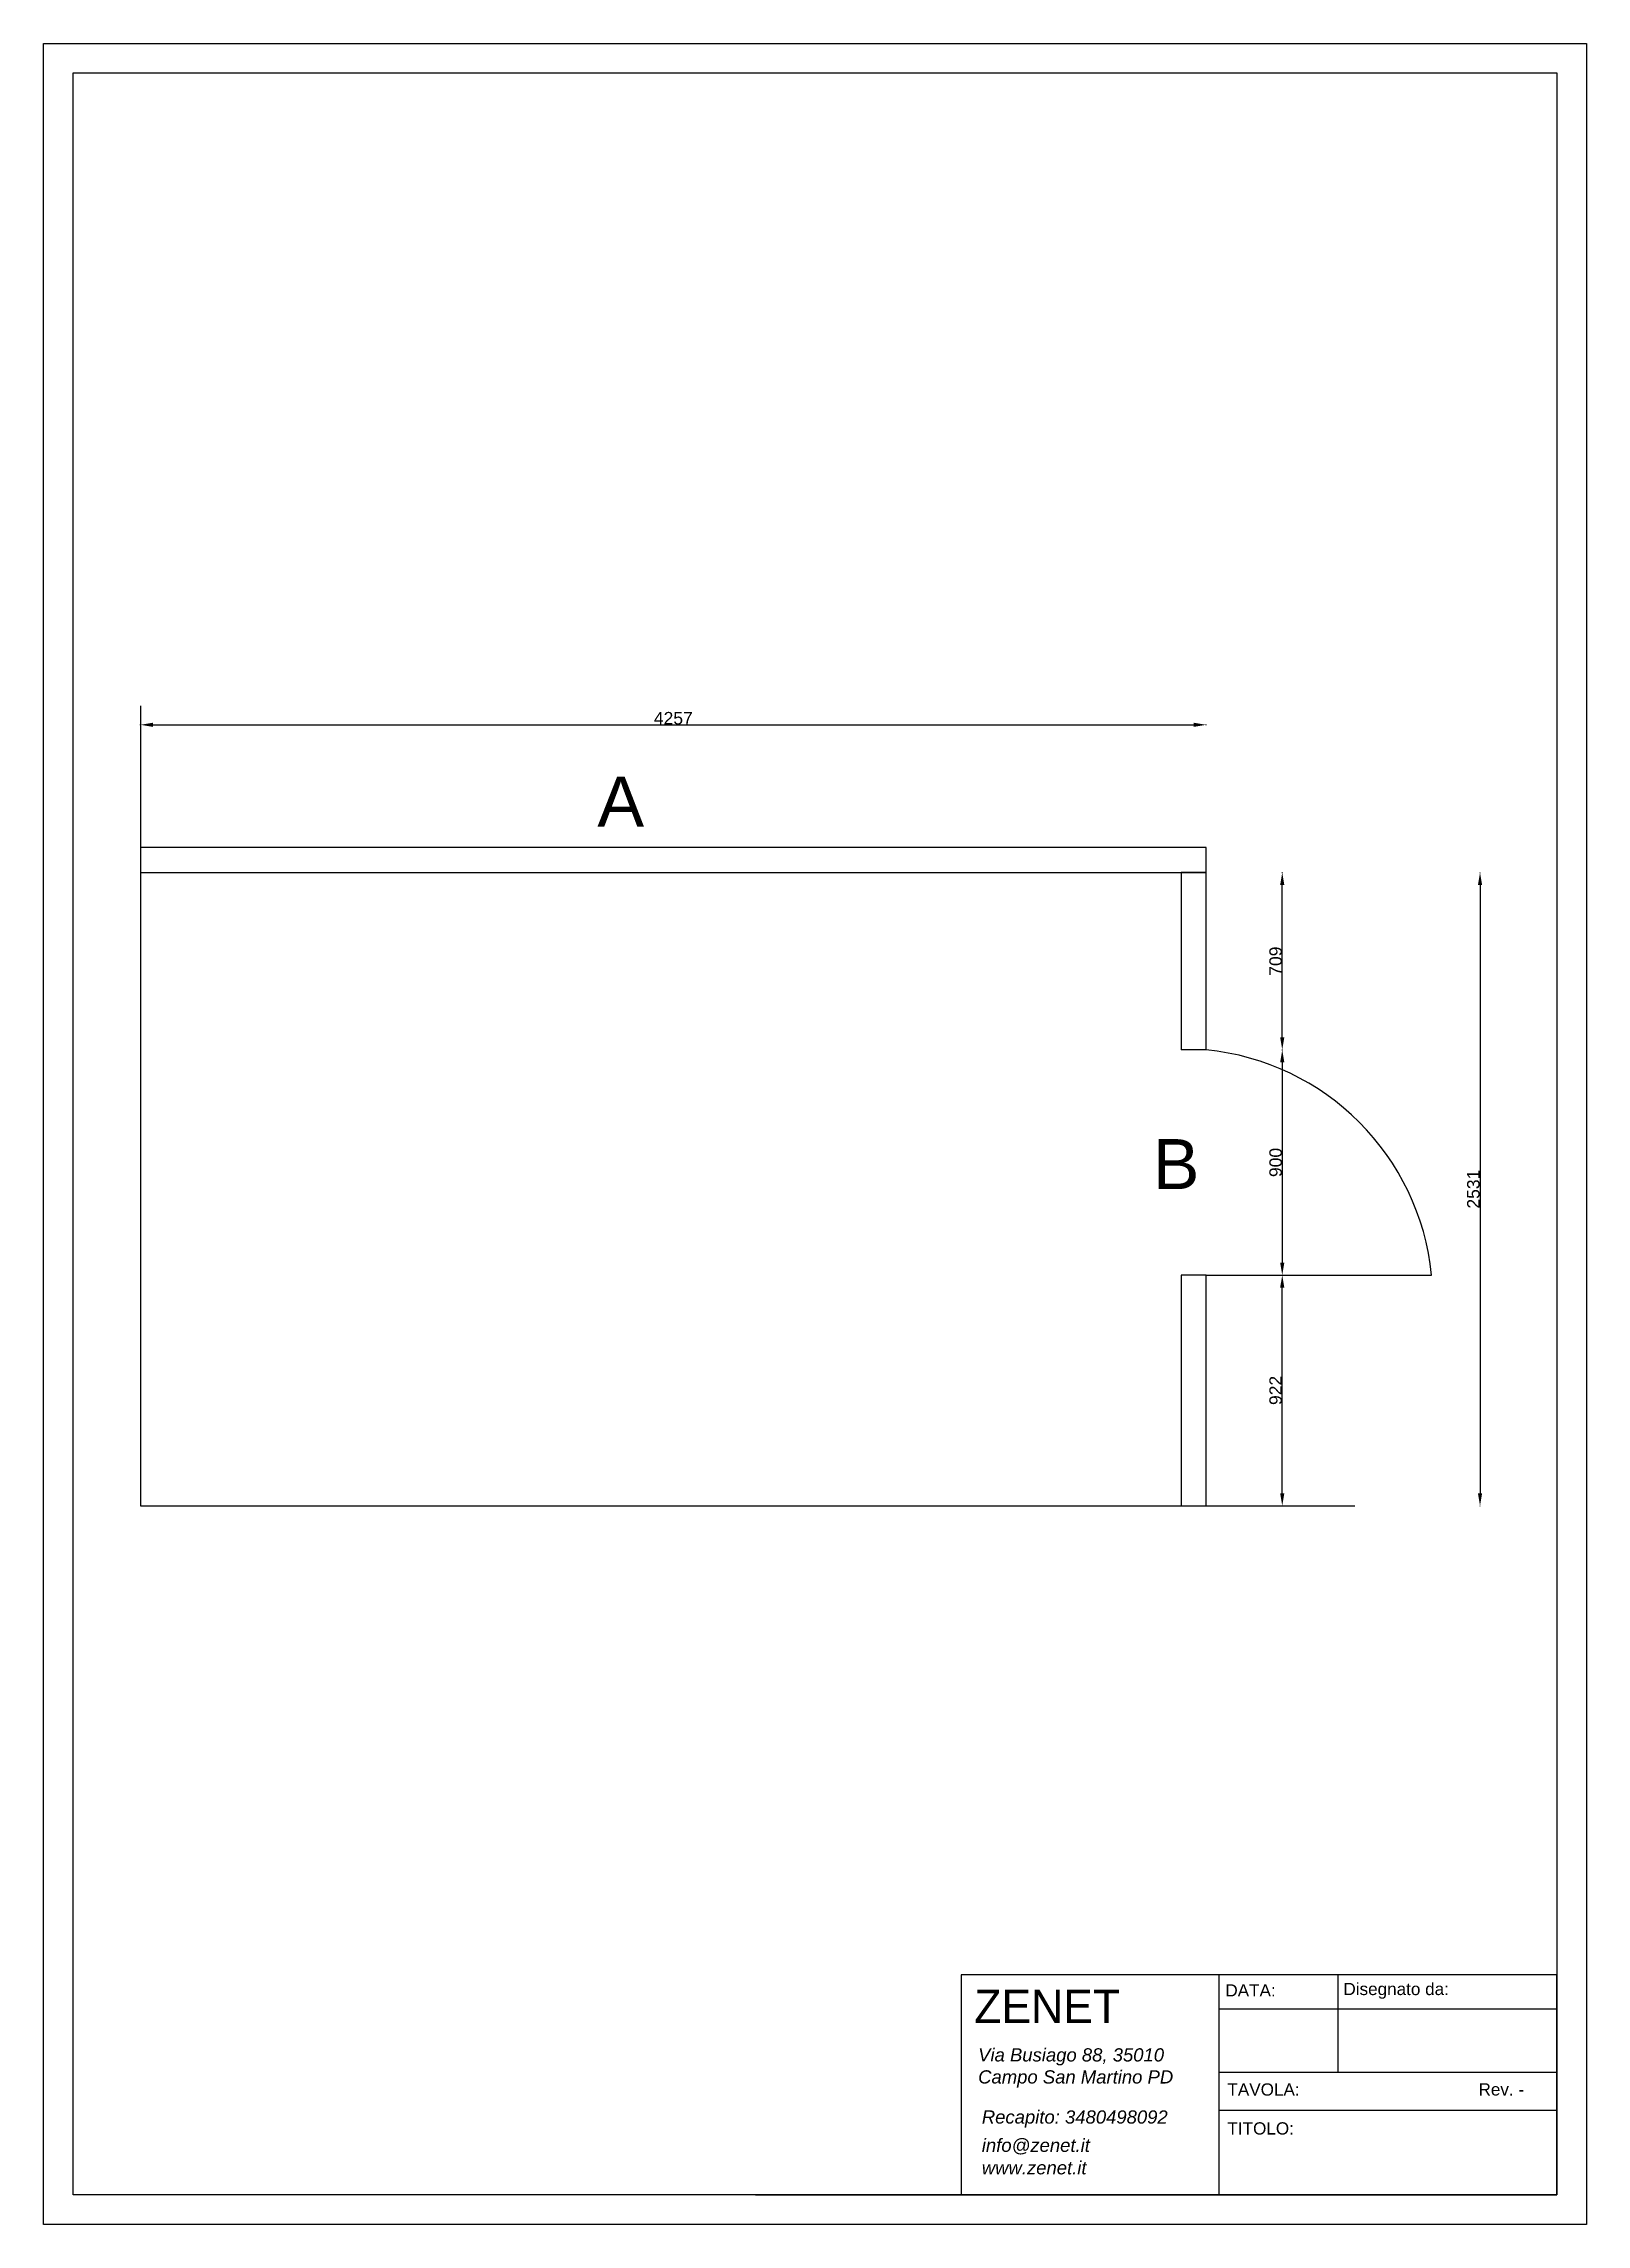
# Paper-space layout 'PIANTA' of a CAD drawing. Header units: millimetres. Extents: x 5 to 215, y -67 to 230.
# The model-space entities are those that its viewports show. They can reach past a viewport. Long polylines and large blocks are cut down to what shows.
import ezdxf

# ---------------------------------------------------------------- set-up
doc = ezdxf.new("R2010")
doc.units = ezdxf.units.MM
for name, color, linetype in [('- QUOTE', 7, 'Continuous'), ('FINESTRA', 7, 'Continuous'), ('PERIMETRO', 1, 'Continuous')]:
    doc.layers.add(name, color=color, linetype=linetype)
doc.styles.get("Standard").update_dxf_attribs({"font": 'arial.ttf'})
doc.dimstyles.new('ISO-25', dxfattribs={"dimtxt": 50, "dimasz": 50, "dimexe": 1.25, "dimexo": 0.625, "dimtad": 1, "dimdec": 0, "dimtxsty": 'Standard', "dimcen": 2.5, "dimadec": 0, "dimazin": 0, "dimtfac": 1, "dimtdec": 0, "dimtmove": 0, "dimatfit": 3, "dimfxl": 1, "dimfxlon": 1, "dimarcsym": 0})

# ---------------------------------------------------------------- blocks, each defined once
blk = doc.blocks.new('LOGO ZENET CARTIGLIO')
at = {"insert": (-16.88, 18.82), "char_height": 7.0177, "attachment_point": 1}
blk.add_mtext_dynamic_manual_height_columns('{\\fBell MT|b0|i0|c0|p18;ZENET}', width=33.7069, gutter_width=164.16, heights=[0], dxfattribs=at)
blk = doc.blocks.new('*D167')
at = {"layer": '- QUOTE', "color": 0, "lineweight": -2, "transparency": 16777216}
for p, q in [((-21762.8, 2270.3), (-21762.8, 2272.5)), ((-21712.8, 2271.3), (-17555.8, 2271.3)), ((-17505.8, 2270.3), (-17505.8, 2272.5))]:
    blk.add_line(p, q, dxfattribs=at)
at = {"layer": '- QUOTE', "color": 0, "transparency": 16777216}
for points in [[(-21712.8, 2279.6), (-21712.8, 2262.9), (-21762.8, 2271.3)], [(-17555.8, 2279.6), (-17555.8, 2262.9), (-17505.8, 2271.3)]]:
    blk.add_solid(points, dxfattribs=at)
at = {"layer": 'Defpoints', "color": 0, "transparency": 16777216}
for p in [(-17505.8, 2271.3), (-21762.8, 1781.3), (-17505.8, 1781.3)]:
    blk.add_point(p, dxfattribs=at)
at = {"layer": '- QUOTE', "color": 0, "transparency": 16777216, "insert": (-19634.3, 2297.4), "char_height": 50, "attachment_point": 5}
blk.add_mtext('4257', dxfattribs=at)
blk = doc.blocks.new('*D168')
at = {"layer": '- QUOTE', "color": 0, "lineweight": -2, "transparency": 16777216}
for p, q in [((-16413.1, 1681.3), (-16410.9, 1681.3)), ((-16412.1, 1631.3), (-16412.1, -799.7)), ((-16413.1, -849.7), (-16410.9, -849.7))]:
    blk.add_line(p, q, dxfattribs=at)
at = {"layer": '- QUOTE', "color": 0, "transparency": 16777216}
for points in [[(-16420.5, 1631.3), (-16403.8, 1631.3), (-16412.1, 1681.3)], [(-16420.5, -799.7), (-16403.8, -799.7), (-16412.1, -849.7)]]:
    blk.add_solid(points, dxfattribs=at)
at = {"layer": 'Defpoints', "color": 0, "transparency": 16777216}
for p in [(-17505.8, 1681.3), (-17505.8, -849.7), (-16412.1, -849.7)]:
    blk.add_point(p, dxfattribs=at)
at = {"layer": '- QUOTE', "color": 0, "transparency": 16777216, "insert": (-16438.3, 415.8), "char_height": 50, "attachment_point": 5, "rotation": 90}
blk.add_mtext('2531', dxfattribs=at)
blk = doc.blocks.new('*D169')
at = {"layer": '- QUOTE', "color": 0, "lineweight": -2, "transparency": 16777216}
for p, q in [((-17203.1, 972.3), (-17200.9, 972.3)), ((-17202.1, 922.3), (-17202.1, 122.3)), ((-17203.1, 72.3), (-17200.9, 72.3))]:
    blk.add_line(p, q, dxfattribs=at)
at = {"layer": '- QUOTE', "color": 0, "transparency": 16777216}
for points in [[(-17210.5, 922.3), (-17193.8, 922.3), (-17202.1, 972.3)], [(-17210.5, 122.3), (-17193.8, 122.3), (-17202.1, 72.3)]]:
    blk.add_solid(points, dxfattribs=at)
at = {"layer": 'Defpoints', "color": 0, "transparency": 16777216}
for p in [(-17605.8, 972.3), (-17605.8, 72.3), (-17202.1, 72.3)]:
    blk.add_point(p, dxfattribs=at)
at = {"layer": '- QUOTE', "color": 0, "transparency": 16777216, "insert": (-17228.3, 522.3), "char_height": 50, "attachment_point": 5, "rotation": 90}
blk.add_mtext('900', dxfattribs=at)
blk = doc.blocks.new('*D170')
at = {"layer": '- QUOTE', "color": 0, "lineweight": -2, "transparency": 16777216}
for p, q in [((-17203.1, 1681.3), (-17200.9, 1681.3)), ((-17202.1, 1022.3), (-17202.1, 1631.3)), ((-17203.1, 972.3), (-17200.9, 972.3))]:
    blk.add_line(p, q, dxfattribs=at)
at = {"layer": '- QUOTE', "color": 0, "transparency": 16777216}
for points in [[(-17210.5, 1631.3), (-17193.8, 1631.3), (-17202.1, 1681.3)], [(-17210.5, 1022.3), (-17193.8, 1022.3), (-17202.1, 972.3)]]:
    blk.add_solid(points, dxfattribs=at)
at = {"layer": 'Defpoints', "color": 0, "transparency": 16777216}
for p in [(-17505.8, 1681.3), (-17202.1, 1681.3), (-17505.8, 972.3)]:
    blk.add_point(p, dxfattribs=at)
at = {"layer": '- QUOTE', "color": 0, "transparency": 16777216, "insert": (-17228.3, 1326.8), "char_height": 50, "attachment_point": 5, "rotation": 90}
blk.add_mtext('709', dxfattribs=at)
blk = doc.blocks.new('*D171')
at = {"layer": '- QUOTE', "color": 0, "lineweight": -2, "transparency": 16777216}
for p, q in [((-17203.1, 72.3), (-17200.9, 72.3)), ((-17202.1, -799.7), (-17202.1, 22.3)), ((-17203.1, -849.7), (-17200.9, -849.7))]:
    blk.add_line(p, q, dxfattribs=at)
at = {"layer": '- QUOTE', "color": 0, "transparency": 16777216}
for points in [[(-17210.5, 22.3), (-17193.8, 22.3), (-17202.1, 72.3)], [(-17210.5, -799.7), (-17193.8, -799.7), (-17202.1, -849.7)]]:
    blk.add_solid(points, dxfattribs=at)
at = {"layer": 'Defpoints', "color": 0, "transparency": 16777216}
for p in [(-17505.8, 72.3), (-17202.1, 72.3), (-17505.8, -849.7)]:
    blk.add_point(p, dxfattribs=at)
at = {"layer": '- QUOTE', "color": 0, "transparency": 16777216, "insert": (-17228.3, -388.7), "char_height": 50, "attachment_point": 5, "rotation": 90}
blk.add_mtext('922', dxfattribs=at)

msp = doc.modelspace()

# ---------------------------------------------------------------- linework, layer by layer
at = {"layer": 'PERIMETRO', "color": 252, "true_color": 0x939598}
for points in [[(-21762.8, 2346.7), (-21762.8, -849.7)], [(-21762.8, -849.7), (-16912.7, -849.7)]]:
    msp.add_lwpolyline(points, dxfattribs=at)
at = {"layer": 'PERIMETRO', "color": 4}
for points in [[(-21762.8, 1681.3), (-17505.8, 1681.3), (-17505.8, 1781.3), (-21762.8, 1781.3), (-21762.8, 1681.3)], [(-17605.8, 1681.3), (-17605.8, 972.3)], [(-17505.8, 972.3), (-17505.8, 1681.3), (-17605.8, 1681.3)], [(-17505.8, 972.3), (-17605.8, 972.3)], [(-17505.8, 72.3), (-17605.8, 72.3)], [(-17605.8, 72.3), (-17605.8, -849.7), (-17505.8, -849.7), (-17505.8, 72.3)], [(-17505.8, 72.3), (-16605.8, 72.3)]]:
    msp.add_lwpolyline(points, dxfattribs=at)
msp.add_arc((-17604.2, -26.1), 1003.3, 5.62944, 84.37056, dxfattribs=at)

# ---------------------------------------------------------------- texts
at = {"layer": 'FINESTRA', "char_height": 200, "attachment_point": 1}
for s, insert in [('A', (-19937.5, 2064.7)), ('B', (-17719.2, 615.8))]:
    msp.add_mtext_dynamic_manual_height_columns(s, width=5202.875, gutter_width=1550.9, heights=[0], dxfattribs=dict(at, insert=insert))

# ---------------------------------------------------------------- dimensions: what is measured, and where the dimension line sits
at = {"layer": '- QUOTE'}
dim = msp.add_linear_dim(base=(-17505.8, 2271.3), p1=(-21762.8, 1781.3), p2=(-17505.8, 1781.3), dimstyle='ISO-25', dxfattribs=at)
dim.commit()
dim.dimension.update_dxf_attribs({"geometry": '*D167', "text_midpoint": (-19634.3, 2297.4)})
for base, p1, p2, picture, middle in [((-16412.1, -849.7), (-17505.8, 1681.3), (-17505.8, -849.7), '*D168', (-16438.3, 415.8)), ((-17202.1, 1681.3), (-17505.8, 972.3), (-17505.8, 1681.3), '*D170', (-17228.3, 1326.8)), ((-17202.1, 72.3), (-17605.8, 972.3), (-17605.8, 72.3), '*D169', (-17228.3, 522.3)), ((-17202.1, 72.3), (-17505.8, -849.7), (-17505.8, 72.3), '*D171', (-17228.3, -388.7))]:
    dim = msp.add_linear_dim(base=base, p1=p1, p2=p2, angle=90, dimstyle='ISO-25', dxfattribs=at)
    dim.commit()
    dim.dimension.update_dxf_attribs({"geometry": picture, "text_midpoint": middle})

psp = doc.layouts.new('PIANTA')

# ---------------------------------------------------------------- linework, layer by layer
for p, q in [((181.49, -33.24), (181.49, -46.51)), ((165.36, -37.87), (211.33, -37.87)), ((165.36, -46.51), (211.33, -46.51)), ((165.36, -51.7), (211.33, -51.7)), ((102.21, -63.24), (211.33, -63.24))]:
    psp.add_line(p, q)
for points in [[(5.33, -67.24), (5.33, 229.76), (215.33, 229.76), (215.33, -67.24), (5.33, -67.24)], [(211.33, -63.24), (211.33, -33.24), (130.22, -33.24), (130.22, -63.24)], [(165.36, -63.24), (165.36, -33.24)]]:
    psp.add_lwpolyline(points)
psp.add_lwpolyline([(9.33, -63.24), (9.33, 225.76), (211.33, 225.76), (211.33, -63.24)], close=True)

# ---------------------------------------------------------------- block references
at = {"xscale": 0.64512, "yscale": 0.64512, "zscale": 0.64512}
psp.add_blockref('LOGO ZENET CARTIGLIO', (142.9, -47.43), dxfattribs=at)

# ---------------------------------------------------------------- texts
at = {"attachment_point": 1}
for s, width, heights, insert, char_height in [('DATA:', 29.2062, [0], (166.19, -34.54), 1.666), ('Disegnato da: ', 29.2062, [0], (182.26, -34.35), 1.6658), ('{\\fArial|b0|i1|c0|p34;Via Busiago 88, 35010 \\PCampo San Martino PD}', 87.1655, [0], (132.54, -43.26), 1.8), ('TAVOLA:', 29.2062, [0], (166.47, -48.04), 1.666), ('Rev. -', 29.2062, [0], (200.65, -48.03), 1.666), ('{\\fArial|b0|i1|c0|p34;Recapito: 3480498092}', 87.1655, [3.42], (133.04, -51.72), 1.8), ('TITOLO:', 29.2062, [0], (166.47, -53.34), 1.666), ('{\\fArial|b0|i1|c0|p34;info@zenet.it}', 87.1655, [3.42], (133.04, -55.57), 1.8), ('{\\fArial|b0|i1|c0|p34;www.zenet.it}', 87.1655, [3.42], (133.04, -58.63), 1.8)]:
    psp.add_mtext_dynamic_manual_height_columns(s, width=width, gutter_width=8.33, heights=heights, dxfattribs=dict(at, insert=insert, char_height=char_height))

# ---------------------------------------------------------------- viewports
at = {"layer": '0'}
psp.add_viewport(center=(110.33, 81.26), size=(202, 289), view_center_point=(-19068.4, 636.19), view_height=8480.095, dxfattribs=at)

doc.saveas('drawing.dxf')
